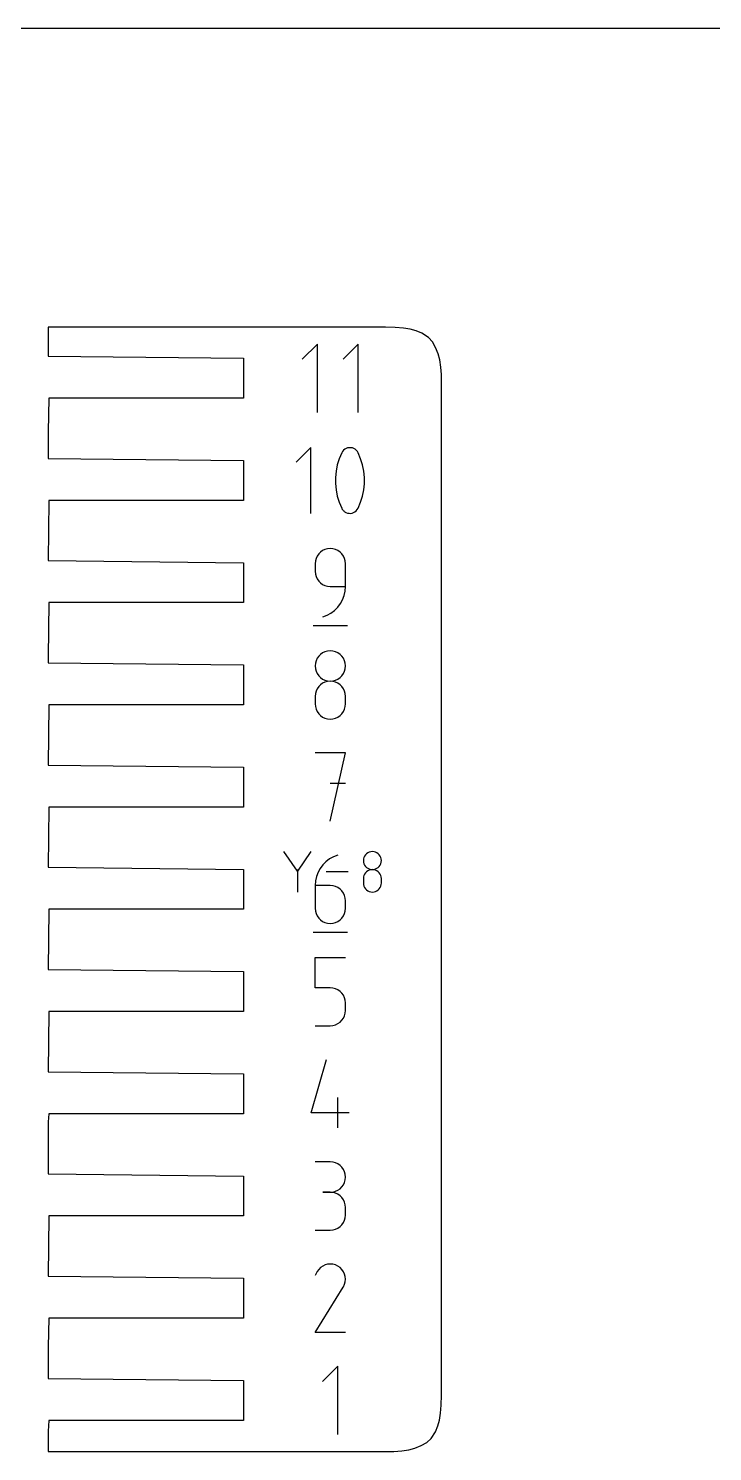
# Model space of a CAD drawing. Extents: x 0 to 38, y 0 to 25.5.
# Drawn here: x 3.04 to 5.48, y 20.44 to 25.5 of the extents above; entities that cross this region are included whole.
import ezdxf

# ---------------------------------------------------------------- set-up
doc = ezdxf.new("R2010")
doc.units = 0

msp = doc.modelspace()

# ---------------------------------------------------------------- linework, layer by layer
at = {"layer": 'annotation', "color": 1}
for p, q in [((4.070674, 24.377282), (4.016607, 24.3232)), ((4.070674, 24.134082), (4.070674, 24.377282)), ((4.21594, 24.377282), (4.161874, 24.3232)), ((4.21594, 24.134082), (4.21594, 24.377282)), ((4.046891, 24.009028), (3.994878, 23.957)), ((4.046891, 23.775063), (4.046891, 24.009028)), ((4.163844, 23.999804), (4.16008, 23.995524)), ((4.168227, 24.0033), (4.163844, 23.999804)), ((4.173104, 24.005971), (4.168227, 24.0033)), ((4.178352, 24.007775), (4.173104, 24.005971)), ((4.183844, 24.008671), (4.178352, 24.007775)), ((4.189458, 24.008618), (4.183844, 24.008671)), ((4.195067, 24.007573), (4.189458, 24.008618)), ((4.200548, 24.005497), (4.195067, 24.007573)), ((4.202646, 24.004394), (4.200548, 24.005497)), ((4.200548, 24.005497), (4.200548, 24.005497)), ((4.20466, 24.003128), (4.202646, 24.004394)), ((4.206578, 24.001707), (4.20466, 24.003128)), ((4.208393, 24.000143), (4.206578, 24.001707)), ((4.210093, 23.998445), (4.208393, 24.000143)), ((4.21167, 23.996624), (4.210093, 23.998445)), ((4.213112, 23.994688), (4.21167, 23.996624)), ((4.141364, 23.947709), (4.13688, 23.925568)), ((4.148091, 23.969411), (4.141364, 23.947709)), ((4.157059, 23.990501), (4.148091, 23.969411)), ((4.16008, 23.995524), (4.157059, 23.990501)), ((4.157059, 23.990501), (4.157059, 23.990501)), ((4.214412, 23.992649), (4.213112, 23.994688)), ((4.215558, 23.990516), (4.214412, 23.992649)), ((4.22457, 23.969382), (4.215558, 23.990516)), ((4.215558, 23.990516), (4.215558, 23.990516)), ((4.231329, 23.947647), (4.22457, 23.969382)), ((4.235835, 23.925485), (4.231329, 23.947647)), ((4.13688, 23.925568), (4.134638, 23.903162)), ((4.134638, 23.903162), (4.134638, 23.880663)), ((4.238088, 23.903068), (4.235835, 23.925485)), ((4.238088, 23.880569), (4.238088, 23.903068)), ((4.134638, 23.880663), (4.13688, 23.858244)), ((4.13688, 23.858244), (4.141364, 23.83608)), ((4.231329, 23.836018), (4.235835, 23.858161)), ((4.235835, 23.858161), (4.238088, 23.880569)), ((4.141364, 23.83608), (4.148091, 23.814341)), ((4.148091, 23.814341), (4.157059, 23.793203)), ((4.215558, 23.793218), (4.22457, 23.814313)), ((4.22457, 23.814313), (4.231329, 23.836018)), ((4.157059, 23.793203), (4.157059, 23.793203)), ((4.157059, 23.793203), (4.158201, 23.791074)), ((4.158201, 23.791074), (4.159491, 23.789045)), ((4.159491, 23.789045), (4.160923, 23.787122)), ((4.160923, 23.787122), (4.162492, 23.785311)), ((4.162492, 23.785311), (4.164193, 23.783618)), ((4.164193, 23.783618), (4.166019, 23.782049)), ((4.166019, 23.782049), (4.167967, 23.78061)), ((4.167967, 23.78061), (4.170029, 23.779308)), ((4.170029, 23.779308), (4.172201, 23.778149)), ((4.172201, 23.778149), (4.172201, 23.778149)), ((4.172201, 23.778149), (4.177639, 23.776117)), ((4.177639, 23.776117), (4.183216, 23.775107)), ((4.183216, 23.775107), (4.188805, 23.775078)), ((4.188805, 23.775078), (4.194282, 23.775991)), ((4.194282, 23.775991), (4.19952, 23.777802)), ((4.19952, 23.777802), (4.204392, 23.780472)), ((4.204392, 23.780472), (4.208773, 23.783958)), ((4.208773, 23.783958), (4.212537, 23.788221)), ((4.212537, 23.788221), (4.215558, 23.793218)), ((4.215558, 23.793218), (4.215558, 23.793218)), ((4.089221, 23.642621), (4.081682, 23.637283)), ((4.097632, 23.646623), (4.089221, 23.642621)), ((4.106761, 23.649137), (4.097632, 23.646623)), ((4.116454, 23.650009), (4.106761, 23.649137)), ((4.126167, 23.649137), (4.116454, 23.650009)), ((4.116454, 23.650009), (4.116454, 23.650009)), ((4.135307, 23.646623), (4.126167, 23.649137)), ((4.143721, 23.642621), (4.135307, 23.646623)), ((4.151257, 23.637283), (4.143721, 23.642621)), ((4.06332, 23.605643), (4.062448, 23.595927)), ((4.062448, 23.595927), (4.062448, 23.568887)), ((4.065834, 23.61479), (4.06332, 23.605643)), ((4.069834, 23.623214), (4.065834, 23.61479)), ((4.075168, 23.630763), (4.069834, 23.623214)), ((4.081682, 23.637283), (4.075168, 23.630763)), ((4.157765, 23.630763), (4.151257, 23.637283)), ((4.163091, 23.623214), (4.157765, 23.630763)), ((4.167083, 23.61479), (4.163091, 23.623214)), ((4.16959, 23.605643), (4.167083, 23.61479)), ((4.170459, 23.595927), (4.16959, 23.605643)), ((4.170459, 23.51482), (4.170459, 23.595927)), ((4.170459, 23.595927), (4.170459, 23.595927)), ((4.062448, 23.568887), (4.062448, 23.568887)), ((4.062448, 23.568887), (4.06332, 23.559171)), ((4.06332, 23.559171), (4.065834, 23.550026)), ((4.065834, 23.550026), (4.069834, 23.541604)), ((4.069834, 23.541604), (4.075168, 23.534058)), ((4.075168, 23.534058), (4.081682, 23.52754)), ((4.081682, 23.52754), (4.089221, 23.522205)), ((4.089221, 23.522205), (4.097632, 23.518204)), ((4.097632, 23.518204), (4.106761, 23.515692)), ((4.106761, 23.515692), (4.116454, 23.51482)), ((4.116454, 23.51482), (4.170459, 23.51482)), ((4.165774, 23.482662), (4.169264, 23.498423)), ((4.169264, 23.498423), (4.170459, 23.51482)), ((4.131809, 23.429948), (4.143008, 23.441181)), ((4.143008, 23.441181), (4.1525, 23.453843)), ((4.1525, 23.453843), (4.160138, 23.467736)), ((4.160138, 23.467736), (4.165774, 23.482662)), ((4.089428, 23.406809), (4.104872, 23.412564)), ((4.089428, 23.406809), (4.089428, 23.406809)), ((4.104872, 23.412564), (4.119048, 23.420343)), ((4.119048, 23.420343), (4.131809, 23.429948)), ((4.0557, 23.376409), (4.1773, 23.376409)), ((4.063335, 23.241816), (4.062464, 23.232146)), ((4.065847, 23.250928), (4.063335, 23.241816)), ((4.069846, 23.259325), (4.065847, 23.250928)), ((4.075178, 23.266855), (4.069846, 23.259325)), ((4.081691, 23.273362), (4.075178, 23.266855)), ((4.089229, 23.278693), (4.081691, 23.273362)), ((4.097641, 23.282691), (4.089229, 23.278693)), ((4.106772, 23.285204), (4.097641, 23.282691)), ((4.116469, 23.286075), (4.106772, 23.285204)), ((4.126166, 23.285204), (4.116469, 23.286075)), ((4.116469, 23.286075), (4.116469, 23.286075)), ((4.135297, 23.282691), (4.126166, 23.285204)), ((4.143709, 23.278693), (4.135297, 23.282691)), ((4.151248, 23.273362), (4.143709, 23.278693)), ((4.15776, 23.266855), (4.151248, 23.273362)), ((4.163092, 23.259325), (4.15776, 23.266855)), ((4.167091, 23.250928), (4.163092, 23.259325)), ((4.169603, 23.241816), (4.167091, 23.250928)), ((4.170475, 23.232146), (4.169603, 23.241816)), ((4.062464, 23.232146), (4.062464, 23.232146)), ((4.062464, 23.232146), (4.063336, 23.222431)), ((4.063336, 23.222431), (4.065849, 23.213284)), ((4.065849, 23.213284), (4.069849, 23.20486)), ((4.069849, 23.20486), (4.075183, 23.197311)), ((4.075183, 23.197311), (4.081697, 23.190791)), ((4.081697, 23.190791), (4.089236, 23.185453)), ((4.143702, 23.185453), (4.151241, 23.190791)), ((4.151241, 23.190791), (4.157755, 23.197311)), ((4.157755, 23.197311), (4.163089, 23.20486)), ((4.163089, 23.20486), (4.16709, 23.213284)), ((4.16709, 23.213284), (4.169603, 23.222431)), ((4.169603, 23.222431), (4.170475, 23.232146)), ((4.170475, 23.232146), (4.170475, 23.232146)), ((4.065847, 23.142852), (4.063335, 23.133709)), ((4.069846, 23.151274), (4.065847, 23.142852)), ((4.075178, 23.158821), (4.069846, 23.151274)), ((4.081691, 23.165339), (4.075178, 23.158821)), ((4.089229, 23.170676), (4.081691, 23.165339)), ((4.097641, 23.174679), (4.089229, 23.170676)), ((4.089236, 23.185453), (4.097647, 23.18145)), ((4.106772, 23.177192), (4.097641, 23.174679)), ((4.097647, 23.18145), (4.106776, 23.178936)), ((4.116469, 23.178064), (4.106772, 23.177192)), ((4.106776, 23.178936), (4.116469, 23.178064)), ((4.116469, 23.178064), (4.126162, 23.178936)), ((4.126166, 23.177193), (4.116469, 23.178064)), ((4.116469, 23.178064), (4.116469, 23.178064)), ((4.116469, 23.178064), (4.116469, 23.178064)), ((4.126162, 23.178936), (4.135291, 23.18145)), ((4.135297, 23.17468), (4.126166, 23.177193)), ((4.135291, 23.18145), (4.143702, 23.185453)), ((4.143709, 23.17068), (4.135297, 23.17468)), ((4.151248, 23.165344), (4.143709, 23.17068)), ((4.15776, 23.158827), (4.151248, 23.165344)), ((4.163092, 23.151281), (4.15776, 23.158827)), ((4.167091, 23.142858), (4.163092, 23.151281)), ((4.169603, 23.133713), (4.167091, 23.142858)), ((4.063335, 23.133709), (4.062464, 23.123998)), ((4.062464, 23.123998), (4.062464, 23.097094)), ((4.062464, 23.097094), (4.062464, 23.097094)), ((4.062464, 23.097094), (4.063336, 23.087384)), ((4.063336, 23.087384), (4.065849, 23.078251)), ((4.16709, 23.078251), (4.169603, 23.087384)), ((4.170475, 23.123998), (4.169603, 23.133713)), ((4.169603, 23.087384), (4.170475, 23.097094)), ((4.170475, 23.097094), (4.170475, 23.123998)), ((4.170475, 23.123998), (4.170475, 23.123998)), ((4.065849, 23.078251), (4.069849, 23.069847)), ((4.069849, 23.069847), (4.075183, 23.062323)), ((4.075183, 23.062323), (4.081697, 23.055828)), ((4.081697, 23.055828), (4.089236, 23.050514)), ((4.089236, 23.050514), (4.097647, 23.046532)), ((4.097647, 23.046532), (4.106776, 23.044032)), ((4.106776, 23.044032), (4.116469, 23.043165)), ((4.116469, 23.043165), (4.126162, 23.044032)), ((4.116469, 23.043165), (4.116469, 23.043165)), ((4.126162, 23.044032), (4.135291, 23.046532)), ((4.135291, 23.046532), (4.143702, 23.050514)), ((4.143702, 23.050514), (4.151241, 23.055828)), ((4.151241, 23.055828), (4.157755, 23.062323)), ((4.157755, 23.062323), (4.163089, 23.069847)), ((4.163089, 23.069847), (4.16709, 23.078251)), ((4.170536, 22.922736), (4.062387, 22.922736)), ((4.116469, 22.679536), (4.170536, 22.922736)), ((4.170536, 22.814436), (4.116469, 22.814436)), ((3.999655, 22.502549), (3.951617, 22.572018)), ((4.047684, 22.572018), (3.999655, 22.502549)), ((4.101141, 22.535848), (4.08993, 22.52459)), ((4.113918, 22.545483), (4.101141, 22.535848)), ((4.128115, 22.553299), (4.113918, 22.545483)), ((4.143586, 22.5591), (4.128115, 22.553299)), ((4.143586, 22.5591), (4.143586, 22.5591)), ((4.23496, 22.545629), (4.234444, 22.539902)), ((4.234444, 22.539902), (4.234444, 22.539902)), ((4.234444, 22.539902), (4.23496, 22.534149)), ((4.236447, 22.551024), (4.23496, 22.545629)), ((4.23496, 22.534149), (4.236448, 22.528733)), ((4.238815, 22.555997), (4.236447, 22.551024)), ((4.236448, 22.528733), (4.238817, 22.523744)), ((4.241973, 22.560456), (4.238815, 22.555997)), ((4.245829, 22.564309), (4.241973, 22.560456)), ((4.250294, 22.567466), (4.245829, 22.564309)), ((4.255275, 22.569833), (4.250294, 22.567466)), ((4.260682, 22.571321), (4.255275, 22.569833)), ((4.266424, 22.571837), (4.260682, 22.571321)), ((4.272166, 22.571321), (4.266424, 22.571837)), ((4.266424, 22.571837), (4.266424, 22.571837)), ((4.277573, 22.569833), (4.272166, 22.571321)), ((4.282554, 22.567466), (4.277573, 22.569833)), ((4.287019, 22.564309), (4.282554, 22.567466)), ((4.290875, 22.560456), (4.287019, 22.564309)), ((4.294033, 22.555997), (4.290875, 22.560456)), ((4.294031, 22.523744), (4.2964, 22.528733)), ((4.296401, 22.551024), (4.294033, 22.555997)), ((4.2964, 22.528733), (4.297888, 22.534149)), ((4.297888, 22.545629), (4.296401, 22.551024)), ((4.298404, 22.539902), (4.297888, 22.545629)), ((4.297888, 22.534149), (4.298404, 22.539902)), ((4.298404, 22.539902), (4.298404, 22.539902)), ((3.999655, 22.508139), (3.999655, 22.427995)), ((4.06715, 22.483032), (4.06366, 22.467238)), ((4.072789, 22.497986), (4.06715, 22.483032)), ((4.080431, 22.511904), (4.072789, 22.497986)), ((4.08993, 22.52459), (4.080431, 22.511904)), ((4.180452, 22.500006), (4.101707, 22.500006)), ((4.23496, 22.481611), (4.234444, 22.475861)), ((4.236447, 22.487026), (4.23496, 22.481611)), ((4.238815, 22.492013), (4.236447, 22.487026)), ((4.241973, 22.496482), (4.238815, 22.492013)), ((4.238817, 22.523744), (4.241976, 22.519274)), ((4.245829, 22.500342), (4.241973, 22.496482)), ((4.241976, 22.519274), (4.245833, 22.515413)), ((4.250294, 22.503502), (4.245829, 22.500342)), ((4.245833, 22.515413), (4.250298, 22.512252)), ((4.255275, 22.505872), (4.250294, 22.503502)), ((4.250298, 22.512252), (4.255278, 22.509882)), ((4.260682, 22.507361), (4.255275, 22.505872)), ((4.255278, 22.509882), (4.260684, 22.508394)), ((4.266424, 22.507877), (4.260682, 22.507361)), ((4.260684, 22.508394), (4.266424, 22.507877)), ((4.266424, 22.507877), (4.272164, 22.508394)), ((4.272166, 22.507361), (4.266424, 22.507877)), ((4.266424, 22.507877), (4.266424, 22.507877)), ((4.266424, 22.507877), (4.266424, 22.507877)), ((4.272164, 22.508394), (4.27757, 22.509882)), ((4.277573, 22.505873), (4.272166, 22.507361)), ((4.27757, 22.509882), (4.28255, 22.512252)), ((4.282554, 22.503504), (4.277573, 22.505873)), ((4.28255, 22.512252), (4.287015, 22.515413)), ((4.287019, 22.500345), (4.282554, 22.503504)), ((4.287015, 22.515413), (4.290872, 22.519274)), ((4.290875, 22.496485), (4.287019, 22.500345)), ((4.290872, 22.519274), (4.294031, 22.523744)), ((4.294033, 22.492017), (4.290875, 22.496485)), ((4.296401, 22.487029), (4.294033, 22.492017)), ((4.297888, 22.481614), (4.296401, 22.487029)), ((4.298404, 22.475861), (4.297888, 22.481614)), ((4.06366, 22.467238), (4.062464, 22.450799)), ((4.062464, 22.450799), (4.062464, 22.369967)), ((4.116469, 22.450799), (4.062464, 22.450799)), ((4.126182, 22.449933), (4.116469, 22.450799)), ((4.135322, 22.447433), (4.126182, 22.449933)), ((4.143736, 22.44345), (4.135322, 22.447433)), ((4.151273, 22.438137), (4.143736, 22.44345)), ((4.15778, 22.431642), (4.151273, 22.438137)), ((4.163106, 22.424117), (4.15778, 22.431642)), ((4.234444, 22.475861), (4.234444, 22.45993)), ((4.234444, 22.45993), (4.234444, 22.45993)), ((4.234444, 22.45993), (4.23496, 22.454179)), ((4.23496, 22.454179), (4.236448, 22.448771)), ((4.236448, 22.448771), (4.238817, 22.443795)), ((4.238817, 22.443795), (4.241976, 22.439339)), ((4.241976, 22.439339), (4.245833, 22.435493)), ((4.245833, 22.435493), (4.250298, 22.432346)), ((4.250298, 22.432346), (4.255278, 22.429988)), ((4.255278, 22.429988), (4.260684, 22.428508)), ((4.260684, 22.428508), (4.266424, 22.427995)), ((4.266424, 22.427995), (4.272164, 22.428508)), ((4.266424, 22.427995), (4.266424, 22.427995)), ((4.272164, 22.428508), (4.27757, 22.429988)), ((4.27757, 22.429988), (4.28255, 22.432346)), ((4.28255, 22.432346), (4.287015, 22.435493)), ((4.287015, 22.435493), (4.290872, 22.439339)), ((4.290872, 22.439339), (4.294031, 22.443795)), ((4.294031, 22.443795), (4.2964, 22.448771)), ((4.2964, 22.448771), (4.297888, 22.454179)), ((4.297888, 22.454179), (4.298404, 22.45993)), ((4.298404, 22.45993), (4.298404, 22.475861)), ((4.298404, 22.475861), (4.298404, 22.475861)), ((4.167098, 22.415713), (4.163106, 22.424117)), ((4.169605, 22.406581), (4.167098, 22.415713)), ((4.170475, 22.39687), (4.169605, 22.406581)), ((4.170475, 22.369967), (4.170475, 22.39687)), ((4.170475, 22.39687), (4.170475, 22.39687)), ((4.062464, 22.369967), (4.062464, 22.369967)), ((4.062464, 22.369967), (4.063336, 22.360251)), ((4.063336, 22.360251), (4.065849, 22.351106)), ((4.065849, 22.351106), (4.069849, 22.342684)), ((4.069849, 22.342684), (4.075183, 22.335137)), ((4.075183, 22.335137), (4.081697, 22.32862)), ((4.081697, 22.32862), (4.089236, 22.323285)), ((4.143736, 22.323285), (4.151273, 22.32862)), ((4.151273, 22.32862), (4.15778, 22.335137)), ((4.15778, 22.335137), (4.163106, 22.342684)), ((4.163106, 22.342684), (4.167098, 22.351106)), ((4.167098, 22.351106), (4.169605, 22.360251)), ((4.169605, 22.360251), (4.170475, 22.369967)), ((4.0557, 22.2855), (4.1773, 22.2855)), ((4.089236, 22.323285), (4.097647, 22.319284)), ((4.097647, 22.319284), (4.106776, 22.316772)), ((4.106776, 22.316772), (4.116469, 22.3159)), ((4.116469, 22.3159), (4.126182, 22.316772)), ((4.116469, 22.3159), (4.116469, 22.3159)), ((4.126182, 22.316772), (4.135322, 22.319284)), ((4.135322, 22.319284), (4.143736, 22.323285)), ((4.062464, 22.087163), (4.062464, 22.195464)), ((4.062464, 22.195464), (4.170475, 22.195464)), ((4.116469, 22.087163), (4.062464, 22.087163)), ((4.126166, 22.086296), (4.116469, 22.087163)), ((4.135297, 22.083796), (4.126166, 22.086296)), ((4.143709, 22.079814), (4.135297, 22.083796)), ((4.151248, 22.0745), (4.143709, 22.079814)), ((4.15776, 22.068006), (4.151248, 22.0745)), ((4.163092, 22.060481), (4.15776, 22.068006)), ((4.167091, 22.052077), (4.163092, 22.060481)), ((4.169603, 22.042944), (4.167091, 22.052077)), ((4.170475, 22.033234), (4.169603, 22.042944)), ((4.170475, 22.00633), (4.170475, 22.033234)), ((4.170475, 22.033234), (4.170475, 22.033234)), ((4.151241, 21.964984), (4.157755, 21.971501)), ((4.157755, 21.971501), (4.163089, 21.979048)), ((4.163089, 21.979048), (4.16709, 21.98747)), ((4.16709, 21.98747), (4.169603, 21.996615)), ((4.169603, 21.996615), (4.170475, 22.00633)), ((4.062464, 21.952264), (4.116469, 21.952264)), ((4.116469, 21.952264), (4.126162, 21.953135)), ((4.116469, 21.952264), (4.116469, 21.952264)), ((4.126162, 21.953135), (4.135291, 21.955648)), ((4.135291, 21.955648), (4.143702, 21.959648)), ((4.143702, 21.959648), (4.151241, 21.964984)), ((4.048951, 21.642694), (4.10288, 21.831827)), ((4.14351, 21.588627), (4.14351, 21.696638)), ((4.183987, 21.642694), (4.048951, 21.642694)), ((4.116469, 21.467909), (4.062464, 21.467909)), ((4.126182, 21.467037), (4.116469, 21.467909)), ((4.135322, 21.464525), (4.126182, 21.467037)), ((4.143736, 21.460526), (4.135322, 21.464525)), ((4.151273, 21.455196), (4.143736, 21.460526)), ((4.15778, 21.448689), (4.151273, 21.455196)), ((4.163106, 21.441159), (4.15778, 21.448689)), ((4.167098, 21.432761), (4.163106, 21.441159)), ((4.169605, 21.42365), (4.167098, 21.432761)), ((4.170475, 21.41398), (4.169605, 21.42365)), ((4.135322, 21.363284), (4.143736, 21.367286)), ((4.143736, 21.367286), (4.151273, 21.372624)), ((4.151273, 21.372624), (4.15778, 21.379144)), ((4.15778, 21.379144), (4.163106, 21.386693)), ((4.163106, 21.386693), (4.167098, 21.395117)), ((4.167098, 21.395117), (4.169605, 21.404264)), ((4.169605, 21.404264), (4.170475, 21.41398)), ((4.170475, 21.41398), (4.170475, 21.41398)), ((4.116469, 21.359898), (4.089428, 21.359898)), ((4.089428, 21.359898), (4.116469, 21.359898)), ((4.116469, 21.359898), (4.126182, 21.36077)), ((4.126182, 21.359026), (4.116469, 21.359898)), ((4.116469, 21.359898), (4.116469, 21.359898)), ((4.126182, 21.36077), (4.135322, 21.363284)), ((4.135322, 21.356514), (4.126182, 21.359026)), ((4.143736, 21.352515), (4.135322, 21.356514)), ((4.151273, 21.347185), (4.143736, 21.352515)), ((4.15778, 21.340678), (4.151273, 21.347185)), ((4.163106, 21.333148), (4.15778, 21.340678)), ((4.167098, 21.32475), (4.163106, 21.333148)), ((4.169605, 21.315639), (4.167098, 21.32475)), ((4.170475, 21.305969), (4.169605, 21.315639)), ((4.167098, 21.26014), (4.169605, 21.269254)), ((4.169605, 21.269254), (4.170475, 21.278928)), ((4.170475, 21.278928), (4.170475, 21.305969)), ((4.170475, 21.305969), (4.170475, 21.305969)), ((4.062464, 21.224999), (4.116469, 21.224999)), ((4.116469, 21.224999), (4.126182, 21.22587)), ((4.116469, 21.224999), (4.116469, 21.224999)), ((4.126182, 21.22587), (4.135322, 21.228381)), ((4.135322, 21.228381), (4.143736, 21.232378)), ((4.143736, 21.232378), (4.151273, 21.237707)), ((4.151273, 21.237707), (4.15778, 21.244212)), ((4.15778, 21.244212), (4.163106, 21.251742)), ((4.163106, 21.251742), (4.167098, 21.26014)), ((4.069708, 21.077512), (4.062616, 21.063907)), ((4.075336, 21.085492), (4.069708, 21.077512)), ((4.082089, 21.092154), (4.075336, 21.085492)), ((4.08976, 21.097444), (4.082089, 21.092154)), ((4.098145, 21.101309), (4.08976, 21.097444)), ((4.107038, 21.103695), (4.098145, 21.101309)), ((4.116234, 21.104549), (4.107038, 21.103695)), ((4.125528, 21.103817), (4.116234, 21.104549)), ((4.134714, 21.101447), (4.125528, 21.103817)), ((4.143586, 21.097384), (4.134714, 21.101447)), ((4.151522, 21.091749), (4.143586, 21.097384)), ((4.143586, 21.097384), (4.143586, 21.097384)), ((4.158157, 21.084987), (4.151522, 21.091749)), ((4.163432, 21.077306), (4.158157, 21.084987)), ((4.167289, 21.068911), (4.163432, 21.077306)), ((4.169669, 21.060012), (4.167289, 21.068911)), ((4.170511, 21.050814), (4.169669, 21.060012)), ((4.062464, 20.861353), (4.162269, 21.022027)), ((4.162269, 21.022027), (4.162389, 21.022175)), ((4.162269, 21.022027), (4.162269, 21.022027)), ((4.162389, 21.022175), (4.162503, 21.022323)), ((4.162503, 21.022323), (4.162613, 21.022475)), ((4.162613, 21.022475), (4.16272, 21.02263)), ((4.16272, 21.02263), (4.162824, 21.02279)), ((4.162824, 21.02279), (4.162927, 21.022957)), ((4.162927, 21.022957), (4.163028, 21.023131)), ((4.163028, 21.023131), (4.163129, 21.023313)), ((4.163129, 21.023313), (4.16323, 21.023506)), ((4.16323, 21.023506), (4.167351, 21.032354)), ((4.16323, 21.023506), (4.16323, 21.023506)), ((4.167351, 21.032354), (4.169759, 21.041526)), ((4.169759, 21.041526), (4.170511, 21.050814)), ((4.170475, 20.861353), (4.062464, 20.861353)), ((4.143281, 20.740918), (4.089214, 20.686836)), ((4.143281, 20.497718), (4.143281, 20.740918))]:
    msp.add_line(p, q, dxfattribs=at)
at = {"layer": 'boundary', "color": 5}
for p, q in [((3.5125, 24.4375), (3.1125, 24.4375)), ((3.1125, 24.4375), (3.1125, 24.364672)), ((4.3125, 24.4375), (3.5125, 24.4375)), ((4.347526, 24.436617), (4.3125, 24.4375)), ((4.376586, 24.434112), (4.347526, 24.436617)), ((4.400982, 24.430126), (4.376586, 24.434112)), ((4.421644, 24.424724), (4.400982, 24.430126)), ((4.442539, 24.416025), (4.421644, 24.424724)), ((4.465876, 24.400924), (4.442539, 24.416025)), ((3.1125, 24.364672), (3.1125, 24.334282)), ((4.48025, 24.385068), (4.465876, 24.400924)), ((4.491407, 24.364892), (4.48025, 24.385068)), ((4.501045, 24.342337), (4.491407, 24.364892)), ((3.1125, 24.334282), (3.807297, 24.326682)), ((3.807297, 24.326682), (3.807297, 24.184682)), ((4.506135, 24.320912), (4.501045, 24.342337)), ((4.5098, 24.295571), (4.506135, 24.320912)), ((4.511798, 24.268957), (4.5098, 24.295571)), ((4.5125, 24.2375), (4.511798, 24.268957)), ((4.5125, 22.974342), (4.5125, 24.2375)), ((3.1146, 24.184682), (3.1125, 24.06457)), ((3.807297, 24.184682), (3.1146, 24.184682)), ((3.1125, 24.06457), (3.1125, 24.035172)), ((3.1125, 24.035172), (3.1125, 23.970645)), ((3.1125, 23.970645), (3.8075, 23.963045)), ((3.8075, 23.963045), (3.8075, 23.821045)), ((3.1146, 23.821045), (3.1125, 23.607009)), ((3.8075, 23.821045), (3.1146, 23.821045)), ((3.1125, 23.607009), (3.8075, 23.599409)), ((3.8075, 23.599409), (3.8075, 23.457409)), ((3.1146, 23.457409), (3.1125, 23.26457)), ((3.8075, 23.457409), (3.1146, 23.457409)), ((3.1125, 23.26457), (3.1125, 23.243373)), ((3.1125, 23.243373), (3.8075, 23.235773)), ((3.8075, 23.235773), (3.8075, 23.093773)), ((3.1146, 23.093773), (3.1125, 22.879736)), ((3.8075, 23.093773), (3.1146, 23.093773)), ((4.5125, 22.4375), (4.5125, 22.974342)), ((3.1125, 22.879736), (3.8075, 22.872136)), ((3.8075, 22.872136), (3.8075, 22.730136)), ((3.1146, 22.730136), (3.1125, 22.5161)), ((3.8075, 22.730136), (3.1146, 22.730136)), ((3.1125, 22.5161), (3.8075, 22.5085)), ((3.8075, 22.5085), (3.8075, 22.3665)), ((4.5125, 21.900658), (4.5125, 22.4375)), ((3.1146, 22.3665), (3.1125, 22.152464)), ((3.8075, 22.3665), (3.1146, 22.3665)), ((3.1125, 22.152464), (3.8075, 22.144864)), ((3.8075, 22.144864), (3.8075, 22.002864)), ((3.1146, 22.002864), (3.1125, 21.788827)), ((3.8075, 22.002864), (3.1146, 22.002864)), ((4.5125, 20.6375), (4.5125, 21.900658)), ((3.1125, 21.788827), (3.8075, 21.781227)), ((3.8075, 21.781227), (3.8075, 21.639227)), ((3.1146, 21.639227), (3.1125, 21.61043)), ((3.8075, 21.639227), (3.1146, 21.639227)), ((3.1125, 21.61043), (3.1125, 21.581032)), ((3.1125, 21.581032), (3.1125, 21.425191)), ((3.1125, 21.425191), (3.8075, 21.417591)), ((3.8075, 21.417591), (3.8075, 21.275591)), ((3.1146, 21.275591), (3.1125, 21.061555)), ((3.8075, 21.275591), (3.1146, 21.275591)), ((3.1125, 21.061555), (3.8075, 21.053955)), ((3.8075, 21.053955), (3.8075, 20.911955)), ((3.1146, 20.911955), (3.1125, 20.810431)), ((3.8075, 20.911955), (3.1146, 20.911955)), ((3.1125, 20.810431), (3.1125, 20.697918)), ((3.1125, 20.697918), (3.80727, 20.690318)), ((3.80727, 20.690318), (3.80727, 20.548318)), ((4.511616, 20.602475), (4.5125, 20.6375)), ((4.505126, 20.549018), (4.509111, 20.573414)), ((4.509111, 20.573414), (4.511616, 20.602475)), ((3.1146, 20.548318), (3.1125, 20.510328)), ((3.1125, 20.510328), (3.1125, 20.4375)), ((3.80727, 20.548318), (3.1146, 20.548318)), ((4.475924, 20.484124), (4.491025, 20.507461)), ((4.491025, 20.507461), (4.499723, 20.528357)), ((4.499723, 20.528357), (4.505126, 20.549018)), ((4.417337, 20.448955), (4.439891, 20.458593)), ((4.439891, 20.458593), (4.460068, 20.46975)), ((4.460068, 20.46975), (4.475924, 20.484124)), ((3.1125, 20.4375), (3.5125, 20.4375)), ((3.5125, 20.4375), (4.3125, 20.4375)), ((4.3125, 20.4375), (4.342586, 20.438139)), ((4.342586, 20.438139), (4.37057, 20.4402)), ((4.37057, 20.4402), (4.395911, 20.443865)), ((4.395911, 20.443865), (4.417337, 20.448955))]:
    msp.add_line(p, q, dxfattribs=at)
at = {"layer": 'frame', "color": 5}
msp.add_line((38, 25.5), (0, 25.5), dxfattribs=at)

doc.saveas('drawing.dxf')
